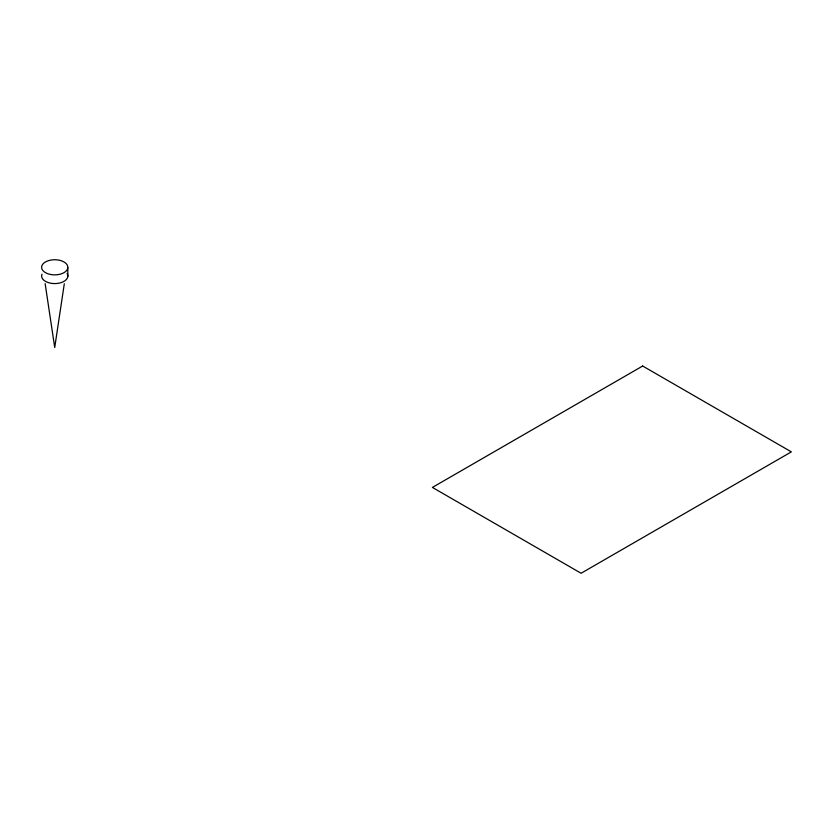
<?xml version="1.0" encoding="UTF-8"?>
<svg xmlns="http://www.w3.org/2000/svg" width="833" height="833" viewBox="0 0 833 833"><rect width="100%" height="100%" fill="white"/><g stroke="black" fill="none" stroke-linecap="round" stroke-linejoin="round"><path stroke-width="1.25" d="M64.308 283.741L54.728 347.486L45.138 283.626M67.817 267.705A13.099 7.559 0 0 1 47.596 273.651A13.099 7.559 0 0 1 48.793 260.562A13.099 7.559 0 0 1 67.817 267.705L67.817 276.421M67.098 273.526A13.099 7.559 0 0 1 55.384 283.574A13.099 7.559 0 0 1 42.004 274.234M642.67 366.02L432.41 487.42L581.09 573.26L791.35 451.871L642.67 366.02"/></g></svg>
